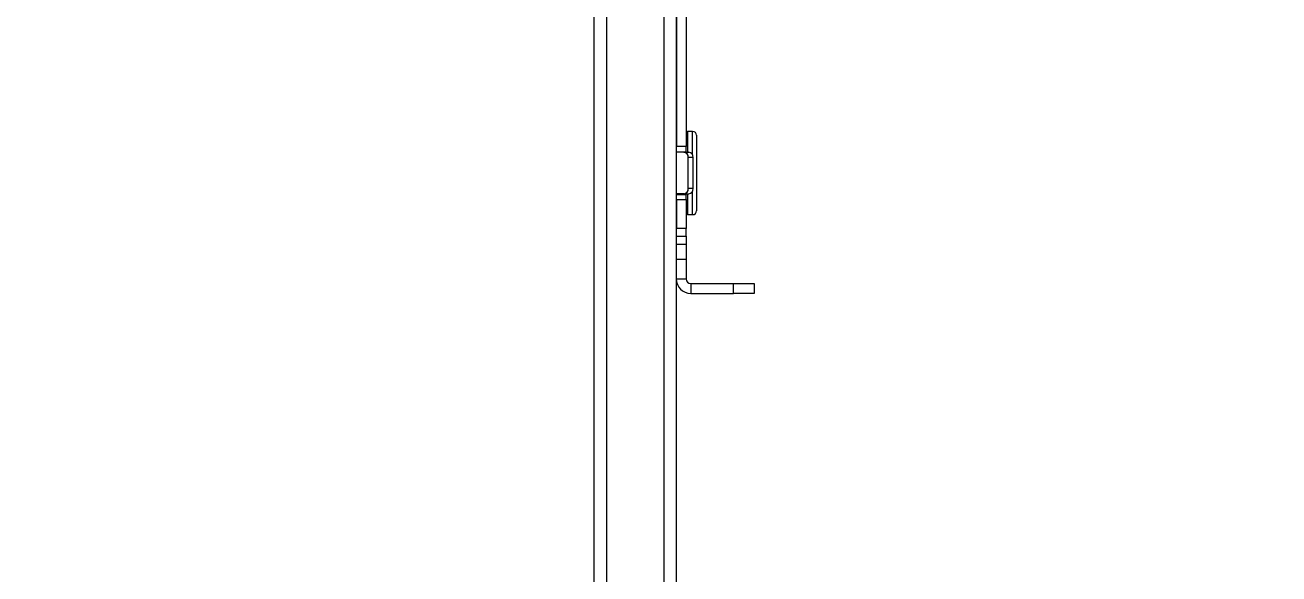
# Model space of a CAD drawing. Header units: inches. Extents: x 40138 to 76695, y -14500 to -5279.
# Drawn here: x 70341.6 to 70582.5, y -9968.3 to -9862.7 of the extents above; entities that cross this region are included whole.
import ezdxf

# ---------------------------------------------------------------- set-up
doc = ezdxf.new("R2010")
doc.units = ezdxf.units.IN
doc.header["$LTSCALE"] = 2
doc.header["$MEASUREMENT"] = 0
doc.header["$PDMODE"] = 35
doc.header["$PDSIZE"] = -1
doc.layers.add('M-ANNO-DIMS', color=7, linetype='Continuous', lineweight=13)
doc.layers.add('M-OBJECT-DETAILS', color=7, linetype='Continuous', lineweight=9)
doc.styles.get("Standard").update_dxf_attribs({"font": 'romans.shx', "width": 0.8})
doc.dimstyles.new('Details World Wide', dxfattribs={"dimscale": 4, "dimtxt": 4.5, "dimasz": 3.5, "dimexe": 0.75, "dimexo": 0.75, "dimgap": 0.75, "dimtad": 0, "dimtih": 1, "dimtoh": 1, "dimdec": 0, "dimzin": 4, "dimdsep": 46, "dimtxsty": 'Standard', "dimcen": 0, "dimclrd": 256, "dimclre": 256, "dimclrt": 256, "dimadec": 0, "dimazin": 1, "dimtfac": 1, "dimtdec": 0, "dimtmove": 0, "dimatfit": 3, "dimfxl": 1, "dimtolj": 1, "dimtzin": 0, "dimlwd": -1, "dimlwe": -1, "dimarcsym": 0})

# ---------------------------------------------------------------- blocks, each defined once
blk = doc.blocks.new('*D19')
at = {"layer": 'Defpoints', "color": 0, "transparency": 16777216}
for p in [(70465.07, -9764.1), (70264.92, -10786.8), (70465.07, -10786.8)]:
    blk.add_point(p, dxfattribs=at)
at = {"layer": 'M-ANNO-DIMS', "transparency": 16777216}
for p, q in [((70462.07, -9764.1), (70261.92, -9764.1)), ((70264.92, -9778.1), (70264.92, -10310.12)), ((70264.92, -10772.8), (70264.92, -10457.55)), ((70462.07, -10786.8), (70261.92, -10786.8))]:
    blk.add_line(p, q, dxfattribs=at)
for points in [[(70262.58, -9778.1), (70267.25, -9778.1), (70264.92, -9764.1)], [(70262.58, -10772.8), (70267.25, -10772.8), (70264.92, -10786.8)]]:
    blk.add_solid(points, dxfattribs=at)
at = {"layer": 'M-ANNO-DIMS', "transparency": 16777216, "insert": (70264.92, -10383.83), "char_height": 18, "attachment_point": 5}
blk.add_mtext('\\A1;1023\\P [40.26]\\PLEVELING FEET\\PCENTER TO\\PCENTER', dxfattribs=at)
blk = doc.blocks.new('*D81')
at = {"layer": 'Defpoints', "color": 0, "transparency": 16777216}
for p in [(70595.12, -9698.82), (70155.59, -10850.97), (70596.22, -10850.97)]:
    blk.add_point(p, dxfattribs=at)
at = {"layer": 'M-ANNO-DIMS', "transparency": 16777216}
for p, q in [((70592.12, -9698.82), (70152.59, -9698.82)), ((70155.59, -9712.82), (70155.59, -10082.76)), ((70155.59, -10836.97), (70155.59, -10146.19)), ((70593.22, -10850.97), (70152.59, -10850.97))]:
    blk.add_line(p, q, dxfattribs=at)
for points in [[(70153.25, -9712.82), (70157.92, -9712.82), (70155.59, -9698.82)], [(70153.25, -10836.97), (70157.92, -10836.97), (70155.59, -10850.97)]]:
    blk.add_solid(points, dxfattribs=at)
at = {"layer": 'M-ANNO-DIMS', "transparency": 16777216, "insert": (70155.59, -10114.47), "char_height": 18, "attachment_point": 5}
blk.add_mtext('\\A1;1152\\P [45.36]', dxfattribs=at)

msp = doc.modelspace()

# ---------------------------------------------------------------- linework, layer by layer
at = {"layer": 'M-OBJECT-DETAILS', "linetype": 'Continuous', "lineweight": 5}
for p, q in [((70450.92, -10759.2), (70450.92, -9791.7)), ((70453.328, -10759.2), (70453.328, -9791.7)), ((70464.281, -9831.252), (70464.281, -10260.95)), ((70466.689, -9831.252), (70466.689, -10260.95)), ((70466.753, -9853.834), (70466.753, -9886.084)), ((70468.586, -9853.834), (70468.586, -9886.084)), ((70469.836, -9883.184), (70468.886, -9883.184)), ((70468.886, -9883.184), (70468.886, -9887.184)), ((70469.836, -9887.681), (70469.836, -9883.184)), ((70470.586, -9883.934), (70470.586, -9898.434)), ((70466.689, -9886.084), (70466.753, -9886.084)), ((70466.689, -9887.084), (70468.586, -9887.084)), ((70468.139, -9887.184), (70466.689, -9887.184)), ((70468.586, -9886.084), (70466.753, -9886.084)), ((70468.139, -9887.184), (70469.088, -9887.184)), ((70468.586, -9887.084), (70468.586, -9886.084)), ((70469.005, -9894.184), (70469.005, -9888.184)), ((70469.954, -9888.184), (70469.005, -9888.184)), ((70469.954, -9894.184), (70469.954, -9888.184)), ((70469.954, -9894.184), (70469.005, -9894.184)), ((70469.836, -9899.184), (70469.836, -9894.687)), ((70468.139, -9895.184), (70466.689, -9895.184)), ((70466.689, -9895.284), (70468.586, -9895.284)), ((70466.689, -9896.284), (70466.753, -9896.284)), ((70466.753, -9896.284), (70466.753, -9901.834)), ((70466.753, -9896.284), (70468.586, -9896.284)), ((70468.139, -9895.184), (70469.088, -9895.184)), ((70468.586, -9896.284), (70468.586, -9895.284)), ((70468.586, -9896.284), (70468.586, -9901.834)), ((70468.886, -9895.184), (70468.886, -9899.184)), ((70468.886, -9899.184), (70469.836, -9899.184)), ((70466.753, -9901.834), (70466.689, -9901.834)), ((70468.586, -9901.834), (70466.753, -9901.834)), ((70468.586, -9903.334), (70468.586, -9901.834)), ((70466.689, -9903.334), (70468.586, -9903.334)), ((70468.586, -9903.334), (70468.586, -9904.834)), ((70466.689, -9904.834), (70468.586, -9904.834)), ((70468.586, -9904.834), (70468.586, -9907.834)), ((70468.586, -9907.834), (70466.689, -9907.834)), ((70468.586, -9907.834), (70468.586, -9911.548)), ((70466.689, -9911.548), (70468.586, -9911.548)), ((70469.475, -9912.437), (70469.475, -9914.334)), ((70469.475, -9912.437), (70477.689, -9912.437)), ((70477.689, -9914.334), (70477.689, -9912.437)), ((70477.689, -9912.437), (70481.689, -9912.437)), ((70481.689, -9912.437), (70481.689, -9914.334)), ((70469.475, -9914.334), (70477.689, -9914.334)), ((70481.689, -9914.334), (70477.689, -9914.334))]:
    msp.add_line(p, q, dxfattribs=at)
for centre, radius, start, end in [((70468.886, -9883.484), 0.3, 90, 180), ((70469.836, -9883.934), 0.75, 0, 90), ((70468.067, -9888.121), 0.94, 356.18977, 85.59608), ((70469.016, -9888.121), 0.94, 356.18977, 85.59608), ((70468.067, -9894.246), 0.94, 274.40216, 3.81199), ((70469.016, -9894.246), 0.94, 274.40216, 3.81199), ((70468.886, -9898.884), 0.3, 180, 270), ((70469.836, -9898.434), 0.75, 270, 0), ((70469.475, -9911.548), 2.786, 180, 270), ((70469.475, -9911.548), 0.889, 180, 270)]:
    msp.add_arc(centre, radius, start, end, dxfattribs=at)

# ---------------------------------------------------------------- dimensions: what is measured, and where the dimension line sits
at = {"layer": 'M-ANNO-DIMS'}
dim = msp.add_linear_dim(base=(70155.587, -10850.966), p1=(70595.124, -9698.822), p2=(70596.22, -10850.966), angle=90, dimstyle='Details World Wide', override={"dimpost": '\\X'}, dxfattribs=at)
dim.commit()
dim.dimension.update_dxf_attribs({"geometry": '*D81', "text_midpoint": (70155.587, -10114.473), "dimtype": 160})
dim = msp.add_linear_dim(base=(70264.917, -10786.8), p1=(70465.067, -9764.1), p2=(70465.067, -10786.8), angle=90, text='<>\\PLEVELING FEET\\PCENTER TO\\PCENTER', dimstyle='Details World Wide', override={"dimpost": '\\X'}, dxfattribs=at)
dim.commit()
dim.dimension.update_dxf_attribs({"geometry": '*D19', "text_midpoint": (70264.917, -10383.834), "dimtype": 160})

doc.saveas('drawing.dxf')
